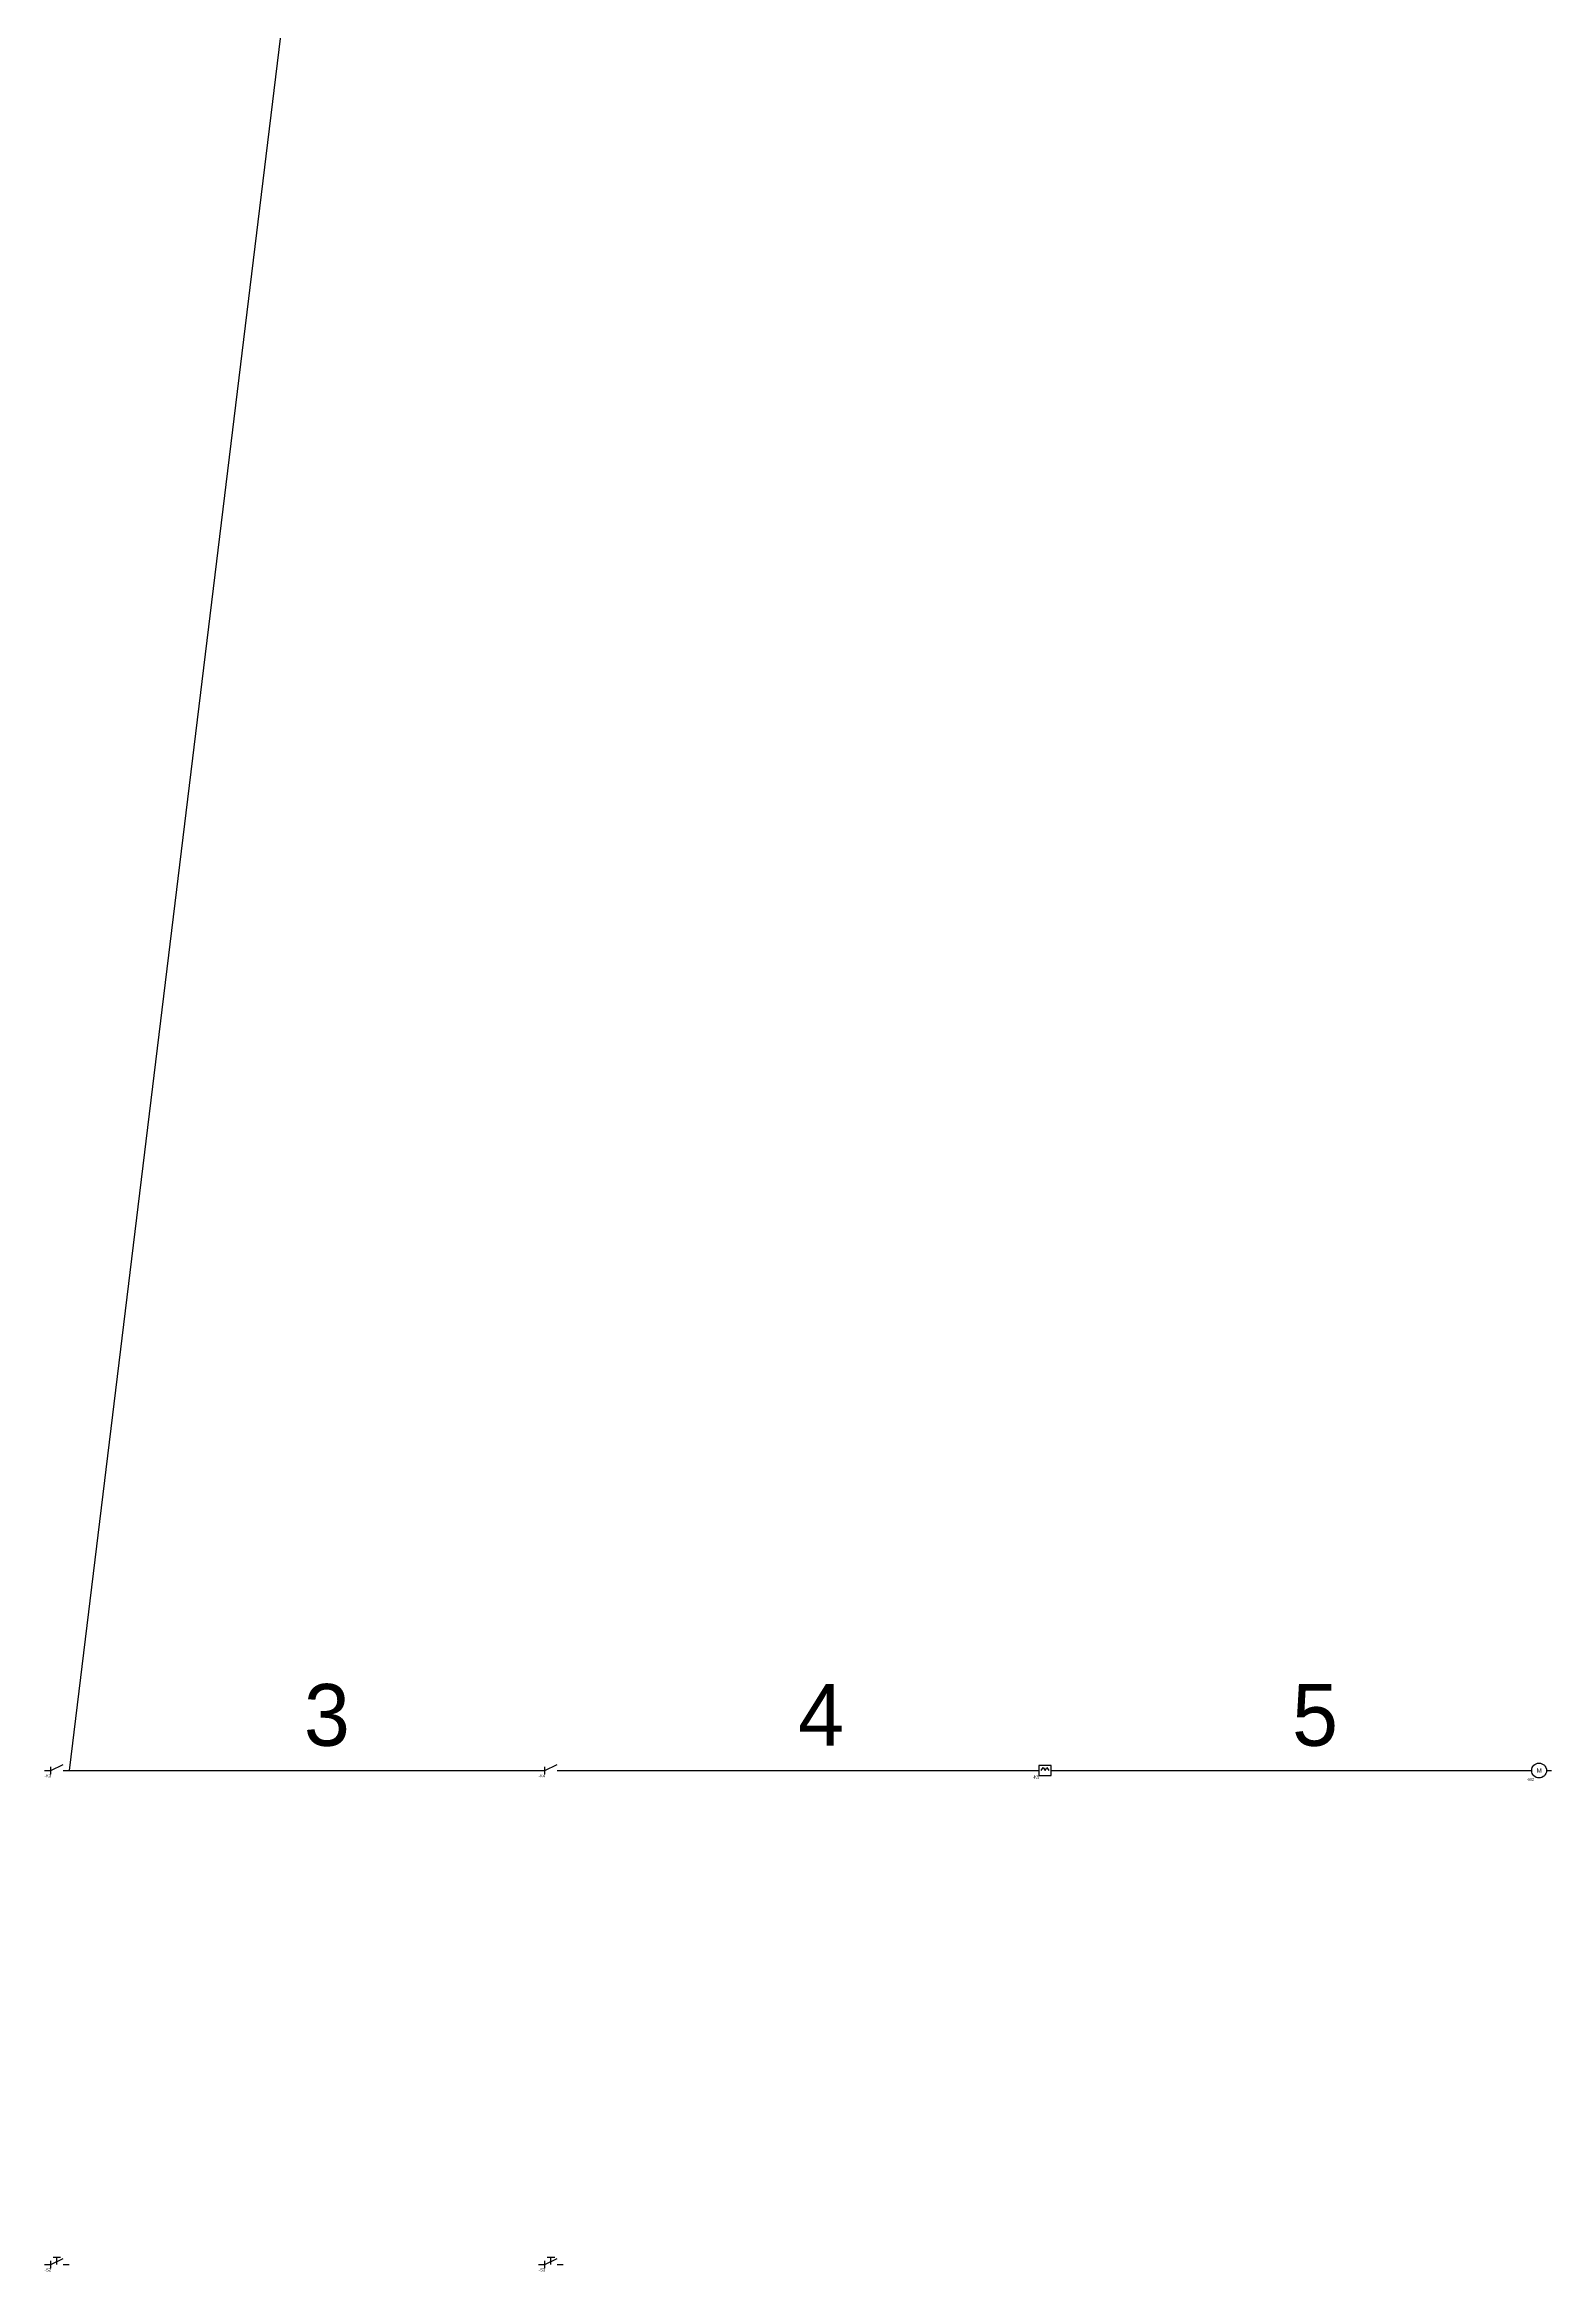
# Model space of a CAD drawing. Extents: x 0 to 60, y -140 to 40.
# Drawn here: x -0.5 to 60.5, y -140.3 to -50.1 of the extents above; entities that cross this region are included whole.
import ezdxf

# ---------------------------------------------------------------- set-up
doc = ezdxf.new("R2010")
doc.units = 0
doc.header["$MEASUREMENT"] = 0
doc.layers.get('0').update_dxf_attribs({"linetype": 'CONTINUOUS'})
for name, color, linetype in [('CABLES', 7, 'Continuous'), ('WIRENO', 2, 'Continuous'), ('WIRES', 3, 'Continuous')]:
    doc.layers.add(name, color=color, linetype=linetype)

# ---------------------------------------------------------------- blocks, each defined once
blk = doc.blocks.new('CONTACT_NO')
for p, q in [((-0.5, 0), (-0.25, 0)), ((-0.25, 0), (0.25, 0.25)), ((-0.25, -0.15), (-0.25, 0.15)), ((0.25, 0), (0.5, 0))]:
    blk.add_line(p, q)
at = {"flags": 1}
for tag, p in [('X4TERM01', (-0.5, 0)), ('X1TERM02', (0.5, 0))]:
    blk.add_attdef(tag, p, '', height=0.125, dxfattribs=at)
for tag, p in [('TAG1', (-0.5, -0.275)), ('CAT', (-0.5, -0.43125)), ('MFG', (-0.5, -0.5875)), ('DESC1', (-0.5, -0.74375)), ('LOC', (-0.5, -0.9)), ('TERM01', (-0.5, -1.05625)), ('TERM02', (-0.5, -1.2125))]:
    blk.add_attdef(tag, p, '', height=0.125)
blk = doc.blocks.new('THERMAL_OVERLOAD')
for p, q in [((-0.5, 0), (-0.25, 0)), ((0.25, 0.2), (-0.25, 0.2)), ((-0.25, 0.2), (-0.25, -0.2)), ((0.25, -0.2), (0.25, 0.2)), ((0.25, 0), (0.5, 0)), ((-0.25, -0.2), (0.25, -0.2))]:
    blk.add_line(p, q)
blk.add_lwpolyline([(-0.15, 0), (-0.075, 0.12), (0, 0), (0.075, 0.12), (0.15, 0)])
at = {"flags": 1}
for tag, p in [('X4TERM01', (-0.5, 0)), ('X1TERM02', (0.5, 0))]:
    blk.add_attdef(tag, p, '', height=0.125, dxfattribs=at)
for tag, p in [('TAG1', (-0.5, -0.325)), ('CAT', (-0.5, -0.48125)), ('MFG', (-0.5, -0.6375)), ('DESC1', (-0.5, -0.79375)), ('LOC', (-0.5, -0.95)), ('TERM01', (-0.5, -1.10625)), ('TERM02', (-0.5, -1.2625))]:
    blk.add_attdef(tag, p, '', height=0.125)
blk = doc.blocks.new('MOTOR')
for p, q in [((-0.5, 0), (-0.3, 0)), ((0.3, 0), (0.5, 0))]:
    blk.add_line(p, q)
blk.add_circle((0, 0), 0.3)
at = {"flags": 1}
for tag, p in [('X4TERM01', (-0.5, 0)), ('X1TERM02', (0.5, 0))]:
    blk.add_attdef(tag, p, '', height=0.125, dxfattribs=at)
for tag, p in [('TAG1', (-0.5, -0.425)), ('CAT', (-0.5, -0.58125)), ('MFG', (-0.5, -0.7375)), ('DESC1', (-0.5, -0.89375)), ('LOC', (-0.5, -1.05))]:
    blk.add_attdef(tag, p, '', height=0.125)
at = {"layer": '0.0'}
blk.add_text('M', height=0.18, dxfattribs=at).set_placement((-0.1, -0.09))
blk = doc.blocks.new('PUSHBUTTON_NO')
for p, q in [((-0.5, 0), (-0.25, 0)), ((-0.25, 0), (0.25, 0.25)), ((-0.25, -0.15), (-0.25, 0.15)), ((-0.15, 0.3), (0.15, 0.3)), ((0, 0), (0, 0.3)), ((0.25, 0), (0.5, 0))]:
    blk.add_line(p, q)
at = {"flags": 1}
for tag, p in [('X4TERM01', (-0.5, 0)), ('X1TERM02', (0.5, 0))]:
    blk.add_attdef(tag, p, '', height=0.125, dxfattribs=at)
for tag, p in [('TAG1', (-0.5, -0.275)), ('CAT', (-0.5, -0.43125)), ('MFG', (-0.5, -0.5875)), ('DESC1', (-0.5, -0.74375)), ('LOC', (-0.5, -0.9)), ('TERM01', (-0.5, -1.05625)), ('TERM02', (-0.5, -1.2125))]:
    blk.add_attdef(tag, p, '', height=0.125)

msp = doc.modelspace()

# ---------------------------------------------------------------- linework, layer by layer
at = {"layer": 'CABLES'}
msp.add_line((20, 40), (0.5, -120), dxfattribs=at)
at = {"layer": 'WIRES'}
for p, q in [((0.5, -120), (19.5, -120)), ((20.5, -120), (39.5, -120)), ((40.5, -120), (59.5, -120))]:
    msp.add_line(p, q, dxfattribs=at)

# ---------------------------------------------------------------- block references
for name, p, values in [('CONTACT_NO', (0, -120), {'TAG1': '-K3'}), ('CONTACT_NO', (20, -120), {'TAG1': '-K4'}), ('THERMAL_OVERLOAD', (40, -120), {'TAG1': '-K5'}), ('MOTOR', (60, -120), {'TAG1': '-M2'}), ('PUSHBUTTON_NO', (0, -140), {'TAG1': '-S2'}), ('PUSHBUTTON_NO', (20, -140), {'TAG1': '-S3'})]:
    msp.add_blockref(name, p).add_auto_attribs(values)

# ---------------------------------------------------------------- texts
at = {"layer": 'WIRENO'}
for s, p in [('3', (10, -119)), ('4', (30, -119)), ('5', (50, -119))]:
    msp.add_text(s, height=2.5, dxfattribs=at).set_placement(p)

doc.saveas('drawing.dxf')
